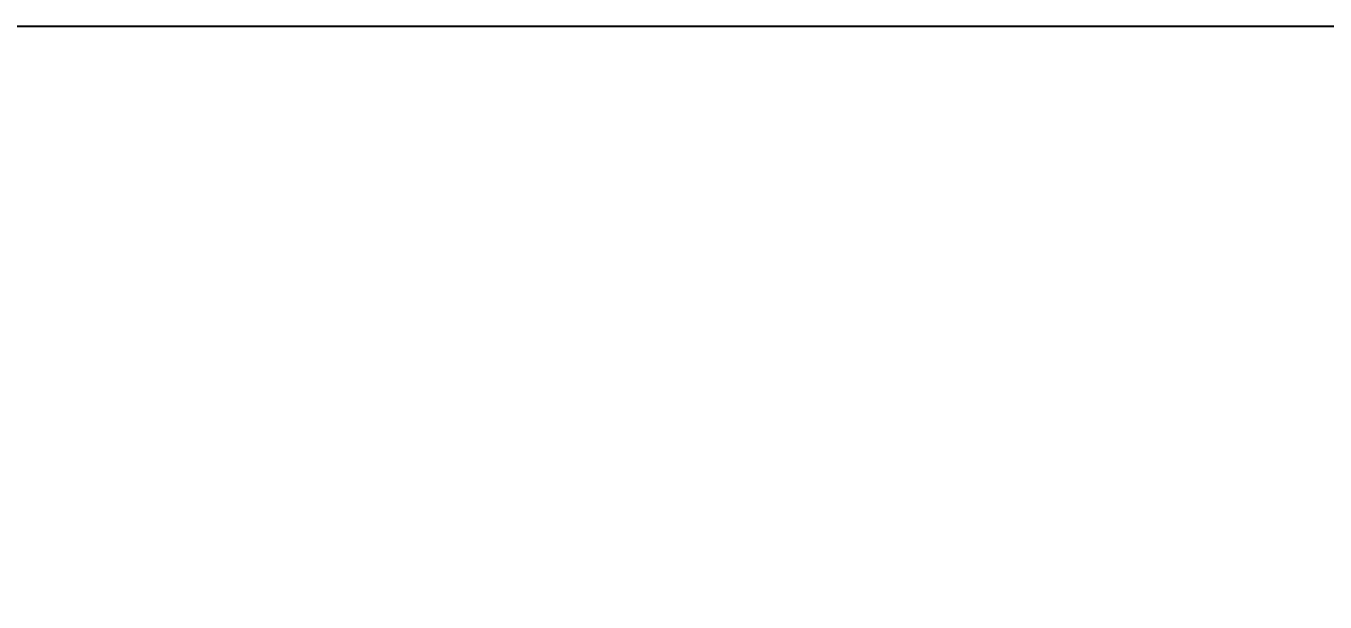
# Model space of a CAD drawing. Header units: millimetres. Extents: x 4086 to 8300, y 123 to 1549.
# Drawn here: x 7017.82 to 7038.3, y 715.29 to 724.37 of the extents above; entities that cross this region are included whole.
import ezdxf

# ---------------------------------------------------------------- set-up
doc = ezdxf.new("R2010")
doc.units = ezdxf.units.MM
doc.layers.add('尺寸', color=3, linetype='Continuous')
doc.styles.add('思源黑', font='SourceHanSansCN-Normal.ttf')
doc.dimstyles.get("Standard").update_dxf_attribs({"dimscale": 6, "dimtxt": 7, "dimasz": 3, "dimexe": 0.18, "dimexo": 0.0625, "dimgap": 0.8, "dimtad": 1, "dimtoh": 1, "dimdec": 1, "dimzin": 0, "dimdsep": 46, "dimtxsty": '思源黑', "dimcen": 0.09, "dimclrd": 256, "dimclre": 256, "dimclrt": 256, "dimadec": 0, "dimazin": 2, "dimtfac": 1, "dimtdec": 1, "dimtofl": 0, "dimtmove": 0, "dimatfit": 3, "dimfxl": 1, "dimtolj": 1, "dimtzin": 0, "dimarcsym": 0})

# ---------------------------------------------------------------- blocks, each defined once
blk = doc.blocks.new('*D486')
at = {"layer": 'Defpoints', "color": 0}
for p in [(6978.443, 724.365), (7025.542, 680.964), (7150.424, 680.964)]:
    blk.add_point(p, dxfattribs=at)
at = {"layer": '尺寸', "lineweight": -2}
for p, q in [((6978.63, 724.365), (7159.767, 724.365)), ((7159.227, 715.365), (7159.227, 689.964)), ((7025.73, 680.964), (7159.767, 680.964)), ((7159.227, 680.964), (7159.227, 602.034)), ((7159.227, 602.034), (7033.582, 602.034))]:
    blk.add_line(p, q, dxfattribs=at)
at = {"layer": '尺寸'}
for points in [[(7160.727, 715.365), (7157.727, 715.365), (7159.227, 724.365)], [(7157.727, 689.964), (7160.727, 689.964), (7159.227, 680.964)]]:
    blk.add_solid(points, dxfattribs=at)
at = {"layer": '尺寸', "insert": (7095.205, 624.158), "char_height": 21, "attachment_point": 5, "style": '思源黑'}
blk.add_mtext('\\A1;43.4', dxfattribs=at)

msp = doc.modelspace()

# ---------------------------------------------------------------- dimensions: what is measured, and where the dimension line sits
at = {"layer": '尺寸'}
dim = msp.add_linear_dim(base=(7159.227, 680.964), p1=(6978.443, 724.365), p2=(7025.542, 680.964), angle=90, dimstyle='Standard', override={"dimscale": 3, "dimtxt": 7, "dimtxsty": '思源黑'}, dxfattribs=at)
dim.commit()
dim.dimension.update_dxf_attribs({"geometry": '*D486', "text_midpoint": (7095.205, 602.034), "dimtype": 160})

doc.saveas('drawing.dxf')
